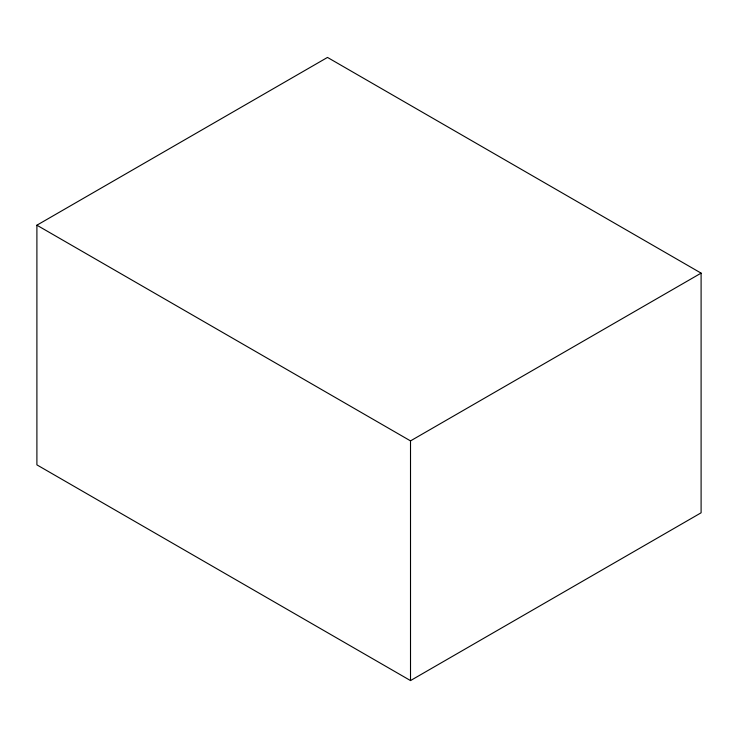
<?xml version="1.0" encoding="UTF-8"?>
<svg xmlns="http://www.w3.org/2000/svg" width="738" height="738" viewBox="0 0 738 738"><rect width="100%" height="100%" fill="white"/><g stroke="black" fill="none" stroke-linecap="round" stroke-linejoin="round"><path stroke-width="1.11" d="M36.9 225.201L327.488 57.426L701.1 273.134L701.1 512.799L410.512 680.574L36.9 464.866L36.9 225.201L410.512 440.9L701.1 273.134M410.512 440.9L410.512 680.574"/></g></svg>
